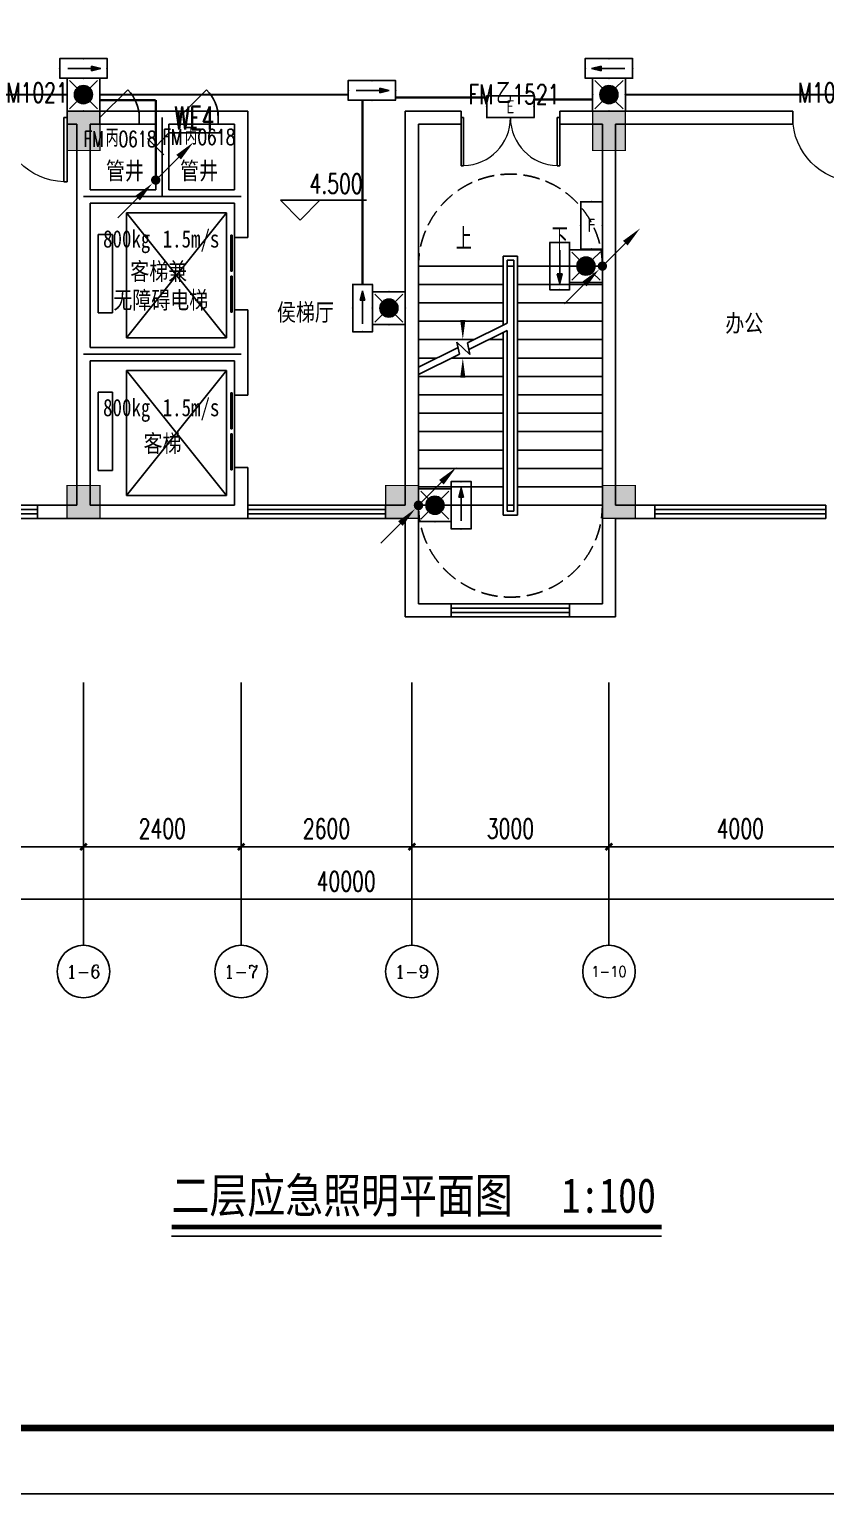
# Model space of a CAD drawing. Extents: x -6243262 to 3079315, y -2914302 to 172723.
# Drawn here: x -5765306 to -5753181, y -746029 to -723735 of the extents above; entities that cross this region are included whole.
import ezdxf
from ezdxf.enums import TextEntityAlignment as Align

# ---------------------------------------------------------------- set-up
doc = ezdxf.new("R2010")
doc.units = 0
doc.header["$LTSCALE"] = 1000
doc.linetypes.add('DASH', pattern=[0.35, 0.25, -0.1])
for name, color, linetype in [('0-柱网', 2, 'Continuous'), ('A-ANNO-IDEN', 3, 'Continuous'), ('A-DOOR', 141, 'Continuous'), ('A-FLOR-EVTR', 2, 'Continuous'), ('AXIS', 3, 'Continuous'), ('AXIS_TEXT', 7, 'Continuous'), ('DIM-应急', 3, 'Continuous'), ('DIM_ELEV', 3, 'Continuous'), ('DIM_SYMB', 3, 'Continuous'), ('DOOR_FIRE', 4, 'Continuous'), ('DOOR_FIRE_TEXT', 7, 'Continuous'), ('DOTE', 24, 'Continuous'), ('EQUIP-应急', 3, 'Continuous'), ('LWIRE', 4, 'Continuous'), ('PUB_TEXT', 7, 'Continuous'), ('PUB_TITLE', 4, 'Continuous'), ('STAIR', 2, 'Continuous'), ('WALL', 9, 'Continuous'), ('WINDOW', 4, 'Continuous'), ('WINDOW_TEXT', 7, 'Continuous'), ('WIRE-应急', 1, 'DASH')]:
    doc.layers.add(name, color=color, linetype=linetype)
doc.styles.add('-宋体', font='', dxfattribs={"width": 0.8})
doc.styles.add('_TCH_AXIS', font='COMPLEX', dxfattribs={"bigfont": 'GBCBIG'})
doc.styles.add('_TCH_DIM', font='SIMPLEX', dxfattribs={"bigfont": 'GBCBIG'})
doc.styles.add('_TCH_DIM_T3', font='SIMPLEX', dxfattribs={"width": 0.705882, "bigfont": 'GBCBIG'})
doc.styles.add('_TCH_WINDOW', font='SIMPLEX', dxfattribs={"height": 3.5, "bigfont": 'GBCBIG'})
doc.styles.add('_TEL_ATTDEF', font='gbenor', dxfattribs={"bigfont": 'gbcbig'})
doc.styles.add('_TEL_DIM', font='SIMPLEX', dxfattribs={"width": 0.8, "height": 3.5, "bigfont": 'HZTXT'})
doc.styles.add('COMPLEX', font='COMPLEX')
doc.styles.get("Standard").update_dxf_attribs({"font": 'gbenor.shx', "bigfont": 'gbcbig.shx'})
doc.styles.get('-宋体').set_extended_font_data('SimSun')
doc.dimstyles.new('_TCH_ARCH&&100', dxfattribs={"dimtxt": 297.5, "dimasz": 100, "dimexe": 250, "dimexo": 300, "dimgap": 126.25, "dimtad": 1, "dimdec": 0, "dimzin": 0, "dimdsep": 46, "dimtxsty": '_TCH_DIM_T3', "dimblk": 'ARCHTICK', "dimcen": 0.09, "dimclrt": 7, "dimazin": 2, "dimtfac": 1, "dimtdec": 0, "dimtix": 1, "dimtmove": 2, "dimatfit": 3, "dimfxl": 0, "dimtolj": 1, "dimtzin": 0, "dimarcsym": 0})

# ---------------------------------------------------------------- blocks, each defined once
blk = doc.blocks.new('1#柱网')
at = {"layer": '0-柱网'}
for points in [[(509855, 85967), (509855, 85367), (510355, 85367), (510355, 85967)], [(517855, 85967), (517855, 85367), (518355, 85367), (518355, 85967)], [(509855, 80267), (509855, 79767), (510355, 79767), (510355, 80267)], [(514705, 80267), (514705, 79767), (515205, 79767), (515205, 80267)], [(518005, 80267), (518005, 79767), (518505, 79767), (518505, 80267)]]:
    blk.add_hatch(color=0, dxfattribs=at).paths.add_polyline_path(points)
at = {"layer": '0-柱网', "color": 0, "const_width": 20}
for points in [[(509855, 85967), (509855, 85367), (510355, 85367), (510355, 85967), (509855, 85967)], [(517855, 85967), (517855, 85367), (518355, 85367), (518355, 85967), (517855, 85967)], [(509855, 80267), (509855, 79767), (510355, 79767), (510355, 80267), (509855, 80267)], [(514705, 80267), (514705, 79767), (515205, 79767), (515205, 80267), (514705, 80267)], [(518005, 80267), (518005, 79767), (518505, 79767), (518505, 80267), (518005, 80267)]]:
    blk.add_lwpolyline(points, dxfattribs=at)
blk = doc.blocks.new('_AXISO')
at = {"color": 0}
blk.add_circle((0, 0), 0.5, dxfattribs=at)
at = {"layer": 'AXIS_TEXT', "color": 0, "style": 'COMPLEX', "width": 1.041667}
blk.add_attdef('A', text='', height=0.56, dxfattribs=at).set_placement((-0.25, -0.28), (0.25, -0.28), align=Align.FIT)
blk = doc.blocks.new('$WINLIB2D$00000001')
at = {"color": 0}
for points in [[(-0.5, 0.5), (-0.5, -0.5)], [(-0.5, 0.5), (0.5, 0.5)], [(0.5, -0.5), (0.5, 0.5)], [(0.5, 0.1667), (-0.5, 0.1667)], [(0.5, -0.1667), (-0.5, -0.1667)], [(-0.5, -0.5), (0.5, -0.5)]]:
    blk.add_lwpolyline(points, dxfattribs=at)
blk = doc.blocks.new('$DorLib2D$00000001')
at = {"color": 0}
for p, q in [((0.45, 0.975), (0.5, 0.975)), ((0.45, 0), (0.45, 0.975)), ((0.5, 0), (0.5, 0.975)), ((0.5, 0), (0.45, 0))]:
    blk.add_line(p, q, dxfattribs=at)
at = {"color": 0, "lineweight": 13}
blk.add_arc((0.475, 0), 0.975, 91.4693, 180, dxfattribs=at)
blk = doc.blocks.new('$DORLIB2D$00000127')
at = {"color": 0}
for points in [[(-0.533, 0.795), (-0.533, 0.69)], [(-0.033, 0.795), (-0.533, 0.795)], [(-0.033, 0.69), (-0.533, 0.69)], [(-0.033, 0.795), (-0.033, 0.69)], [(0.533, 0.795), (0.033, 0.795)], [(0.033, 0.795), (0.033, 0.69)], [(0.533, 0.69), (0.033, 0.69)], [(0.533, 0.795), (0.533, 0.69)], [(0.5, 0.5), (-0.5, 0.5)]]:
    blk.add_lwpolyline(points, dxfattribs=at)
blk = doc.blocks.new('$DorLib2D$00000114')
at = {"color": 0}
blk.add_line((0.5, 0), (-0.207, 0.707), dxfattribs=at)
blk.add_arc((0.5, 0), 1, 135, 180, dxfattribs=at)
blk = doc.blocks.new('$DorLib2D$00000002')
at = {"color": 0}
for p, q in [((-0.5, 0), (-0.5, 0.4875)), ((-0.475, 0.4875), (-0.5, 0.4875)), ((-0.475, 0), (-0.475, 0.4875)), ((0.475, 0), (0.475, 0.4875)), ((0.475, 0.4875), (0.5, 0.4875)), ((0.5, 0), (0.5, 0.4875)), ((-0.5, 0), (-0.475, 0)), ((0.5, 0), (0.475, 0))]:
    blk.add_line(p, q, dxfattribs=at)
at = {"color": 0, "lineweight": 13}
for centre, start, end in [((-0.4875, 0), 0, 88.53072), ((0.4875, 0), 91.46928, 180)]:
    blk.add_arc(centre, 0.4875, start, end, dxfattribs=at)
blk = doc.blocks.new('_ArchTick')
at = {"color": 0, "linetype": 'ByBlock', "const_width": 0.4}
blk.add_lwpolyline([(-0.5, -0.5), (0.5, 0.5)], dxfattribs=at)
blk = doc.blocks.new('*D86')
at = {"layer": 'AXIS', "color": 0, "lineweight": -2, "transparency": 16777216}
for p, q in [((1357095, -788352), (1357095, -791602)), ((1397095, -788352), (1397095, -791602)), ((1357095, -791352), (1397095, -791352))]:
    blk.add_line(p, q, dxfattribs=at)
at = {"layer": 'Defpoints', "color": 0, "transparency": 16777216}
for p in [(1357095, -788052), (1397095, -788052), (1397095, -791352)]:
    blk.add_point(p, dxfattribs=at)
at = {"layer": 'AXIS', "color": 0, "lineweight": -2, "transparency": 16777216, "xscale": 100, "yscale": 100, "zscale": 100, "rotation": 180}
blk.add_blockref('_ArchTick', (1357095, -791352), dxfattribs=at)
at = {"layer": 'AXIS', "color": 0, "lineweight": -2, "transparency": 16777216, "xscale": 100, "yscale": 100, "zscale": 100}
blk.add_blockref('_ArchTick', (1397095, -791352), dxfattribs=at)
at = {"layer": 'AXIS', "color": 7, "transparency": 16777216, "insert": (1377095, -791077), "char_height": 297.5, "attachment_point": 5, "style": '_TCH_DIM_T3'}
blk.add_mtext('\\A1;40000', dxfattribs=at)
blk = doc.blocks.new('*D90')
at = {"layer": 'AXIS', "color": 0, "lineweight": -2, "transparency": 16777216}
for p, q in [((1381095, -788352), (1381095, -790802)), ((1385095, -788352), (1385095, -790802)), ((1381095, -790552), (1385095, -790552))]:
    blk.add_line(p, q, dxfattribs=at)
at = {"layer": 'Defpoints', "color": 0, "transparency": 16777216}
for p in [(1381095, -788052), (1385095, -788052), (1385095, -790552)]:
    blk.add_point(p, dxfattribs=at)
at = {"layer": 'AXIS', "color": 0, "lineweight": -2, "transparency": 16777216, "xscale": 100, "yscale": 100, "zscale": 100, "rotation": 180}
blk.add_blockref('_ArchTick', (1381095, -790552), dxfattribs=at)
at = {"layer": 'AXIS', "color": 0, "lineweight": -2, "transparency": 16777216, "xscale": 100, "yscale": 100, "zscale": 100}
blk.add_blockref('_ArchTick', (1385095, -790552), dxfattribs=at)
at = {"layer": 'AXIS', "color": 7, "transparency": 16777216, "insert": (1383095, -790277), "char_height": 297.5, "attachment_point": 5, "style": '_TCH_DIM_T3'}
blk.add_mtext('\\A1;4000', dxfattribs=at)
blk = doc.blocks.new('*D91')
at = {"layer": 'AXIS', "color": 0, "lineweight": -2, "transparency": 16777216}
for p, q in [((1378095, -788352), (1378095, -790802)), ((1381095, -788352), (1381095, -790802)), ((1378095, -790552), (1381095, -790552))]:
    blk.add_line(p, q, dxfattribs=at)
at = {"layer": 'Defpoints', "color": 0, "transparency": 16777216}
for p in [(1378095, -788052), (1381095, -788052), (1381095, -790552)]:
    blk.add_point(p, dxfattribs=at)
at = {"layer": 'AXIS', "color": 0, "lineweight": -2, "transparency": 16777216, "xscale": 100, "yscale": 100, "zscale": 100, "rotation": 180}
blk.add_blockref('_ArchTick', (1378095, -790552), dxfattribs=at)
at = {"layer": 'AXIS', "color": 0, "lineweight": -2, "transparency": 16777216, "xscale": 100, "yscale": 100, "zscale": 100}
blk.add_blockref('_ArchTick', (1381095, -790552), dxfattribs=at)
at = {"layer": 'AXIS', "color": 7, "transparency": 16777216, "insert": (1379595, -790277), "char_height": 297.5, "attachment_point": 5, "style": '_TCH_DIM_T3'}
blk.add_mtext('\\A1;3000', dxfattribs=at)
blk = doc.blocks.new('*D92')
at = {"layer": 'AXIS', "color": 0, "lineweight": -2, "transparency": 16777216}
for p, q in [((1375495, -788352), (1375495, -790802)), ((1378095, -788352), (1378095, -790802)), ((1375495, -790552), (1378095, -790552))]:
    blk.add_line(p, q, dxfattribs=at)
at = {"layer": 'Defpoints', "color": 0, "transparency": 16777216}
for p in [(1375495, -788052), (1378095, -788052), (1378095, -790552)]:
    blk.add_point(p, dxfattribs=at)
at = {"layer": 'AXIS', "color": 0, "lineweight": -2, "transparency": 16777216, "xscale": 100, "yscale": 100, "zscale": 100, "rotation": 180}
blk.add_blockref('_ArchTick', (1375495, -790552), dxfattribs=at)
at = {"layer": 'AXIS', "color": 0, "lineweight": -2, "transparency": 16777216, "xscale": 100, "yscale": 100, "zscale": 100}
blk.add_blockref('_ArchTick', (1378095, -790552), dxfattribs=at)
at = {"layer": 'AXIS', "color": 7, "transparency": 16777216, "insert": (1376795, -790277), "char_height": 297.5, "attachment_point": 5, "style": '_TCH_DIM_T3'}
blk.add_mtext('\\A1;2600', dxfattribs=at)
blk = doc.blocks.new('*D93')
at = {"layer": 'AXIS', "color": 0, "lineweight": -2, "transparency": 16777216}
for p, q in [((1373095, -788352), (1373095, -790802)), ((1375495, -788352), (1375495, -790802)), ((1373095, -790552), (1375495, -790552))]:
    blk.add_line(p, q, dxfattribs=at)
at = {"layer": 'Defpoints', "color": 0, "transparency": 16777216}
for p in [(1373095, -788052), (1375495, -788052), (1375495, -790552)]:
    blk.add_point(p, dxfattribs=at)
at = {"layer": 'AXIS', "color": 0, "lineweight": -2, "transparency": 16777216, "xscale": 100, "yscale": 100, "zscale": 100, "rotation": 180}
blk.add_blockref('_ArchTick', (1373095, -790552), dxfattribs=at)
at = {"layer": 'AXIS', "color": 0, "lineweight": -2, "transparency": 16777216, "xscale": 100, "yscale": 100, "zscale": 100}
blk.add_blockref('_ArchTick', (1375495, -790552), dxfattribs=at)
at = {"layer": 'AXIS', "color": 7, "transparency": 16777216, "insert": (1374295, -790277), "char_height": 297.5, "attachment_point": 5, "style": '_TCH_DIM_T3'}
blk.add_mtext('\\A1;2400', dxfattribs=at)
blk = doc.blocks.new('*D94')
at = {"layer": 'AXIS', "color": 0, "lineweight": -2, "transparency": 16777216}
for p, q in [((1365095, -788352), (1365095, -790802)), ((1373095, -788352), (1373095, -790802)), ((1365095, -790552), (1373095, -790552))]:
    blk.add_line(p, q, dxfattribs=at)
at = {"layer": 'Defpoints', "color": 0, "transparency": 16777216}
for p in [(1365095, -788052), (1373095, -788052), (1373095, -790552)]:
    blk.add_point(p, dxfattribs=at)
at = {"layer": 'AXIS', "color": 0, "lineweight": -2, "transparency": 16777216, "xscale": 100, "yscale": 100, "zscale": 100, "rotation": 180}
blk.add_blockref('_ArchTick', (1365095, -790552), dxfattribs=at)
at = {"layer": 'AXIS', "color": 0, "lineweight": -2, "transparency": 16777216, "xscale": 100, "yscale": 100, "zscale": 100}
blk.add_blockref('_ArchTick', (1373095, -790552), dxfattribs=at)
at = {"layer": 'AXIS', "color": 7, "transparency": 16777216, "insert": (1369095, -790277), "char_height": 297.5, "attachment_point": 5, "style": '_TCH_DIM_T3'}
blk.add_mtext('\\A1;8000', dxfattribs=at)
blk = doc.blocks.new('$TelecSys$00000079')
for p, q in [((0.7, 0.7), (0, 0)), ((0.104, 0.104), (0.104, 0.104)), ((-0.104, -0.104), (-0.104, -0.104))]:
    blk.add_line(p, q)
at = {"const_width": 0.142}
blk.add_lwpolyline([(-0.071, 0, 1), (0.071, 0, 1)], format="xyb", close=True, dxfattribs=at)
blk.add_solid([(0.63, 0.77), (0.77, 0.63), (1.15, 1.15)])
at = {"width": 0.8, "flags": 9}
blk.add_attdef('A', (0, 0), '', height=0.00002, dxfattribs=at)
blk = doc.blocks.new('$equip$00002604')
blk.add_hatch(color=256).paths.add_polyline_path([(0.275, 0.5, 1), (-0.274, 0.5, 1)])
for p, q in [((-0.429, 0.929), (-0.194, 0.694)), ((0.194, 0.694), (0.429, 0.929)), ((-0.429, 0.071), (-0.194, 0.306)), ((0.194, 0.306), (0.429, 0.071))]:
    blk.add_line(p, q)
at = {"const_width": 0.04}
blk.add_lwpolyline([(-0.5, 1), (-0.5, 0), (0.5, 0), (0.5, 1), (-0.5, 1), (-0.5, 0)], dxfattribs=at)
blk.add_lwpolyline([(-0.5, 1), (-0.5, 0), (0.5, 0), (0.5, 1)], close=True)
blk.add_circle((0, 0.5), 0.275)
for p in [(0, 1), (-0.5, 0.5), (0.5, 0.5), (0, 0)]:
    blk.add_point(p)
at = {"color": 7, "style": '_TEL_DIM', "flags": 1}
blk.add_attdef('A', text='', height=0.000025, dxfattribs=at).set_placement((0, 0), align=Align.MIDDLE_CENTER)
blk = doc.blocks.new('$equip$00002541')
blk.add_hatch(color=256).paths.add_polyline_path([(-0.24, 0.372), (-0.528, 0.3), (-0.24, 0.228)])
for p, q in [((-0.72, 0.6), (-0.72, 0)), ((0.72, 0.6), (-0.72, 0.6)), ((0.72, 0), (0.72, 0.6)), ((-0.72, 0), (0.72, 0)), ((-0.24, 0.372), (-0.528, 0.3)), ((-0.528, 0.3), (-0.24, 0.228)), ((-0.24, 0.372), (-0.24, 0.228))]:
    blk.add_line(p, q)
at = {"color": 7}
blk.add_line((-0.48, 0.3), (0.48, 0.3), dxfattribs=at)
at = {"const_width": 0.04}
blk.add_lwpolyline([(-0.72, 0.6), (-0.72, 0), (0.72, 0), (0.72, 0.6), (-0.72, 0.6), (-0.72, 0)], dxfattribs=at)
for p in [(0, 0.6), (-0.72, 0.3), (0, 0), (0.72, 0.3)]:
    blk.add_point(p)
at = {"color": 7, "style": '_TEL_DIM', "flags": 1}
blk.add_attdef('A', text='', height=0.00002, dxfattribs=at).set_placement((0, 0), align=Align.MIDDLE_CENTER)
blk = doc.blocks.new('$equip$00002540')
blk.add_hatch(color=256).paths.add_polyline_path([(0.24, 0.372), (0.24, 0.228), (0.528, 0.3)])
for p, q in [((-0.72, 0.6), (-0.72, 0)), ((0.72, 0.6), (-0.72, 0.6)), ((0.72, 0), (0.72, 0.6)), ((-0.72, 0), (0.72, 0)), ((0.24, 0.372), (0.24, 0.228)), ((0.528, 0.3), (0.24, 0.372)), ((0.24, 0.228), (0.528, 0.3))]:
    blk.add_line(p, q)
at = {"color": 7}
blk.add_line((-0.48, 0.3), (0.48, 0.3), dxfattribs=at)
at = {"const_width": 0.04}
blk.add_lwpolyline([(-0.72, 0.6), (-0.72, 0), (0.72, 0), (0.72, 0.6), (-0.72, 0.6), (-0.72, 0)], dxfattribs=at)
for p in [(0, 0.6), (-0.72, 0.3), (0, 0), (0.72, 0.3)]:
    blk.add_point(p)
at = {"color": 7, "style": '_TEL_DIM', "flags": 1}
blk.add_attdef('A', text='', height=0.00002, dxfattribs=at).set_placement((0, 0), align=Align.MIDDLE_CENTER)
blk = doc.blocks.new('$equip$00002534')
for p, q in [((-0.72, 0.66), (-0.72, 0)), ((0.72, 0.66), (-0.72, 0.66)), ((0.72, 0), (0.72, 0.66)), ((-0.72, 0), (0.72, 0))]:
    blk.add_line(p, q)
at = {"const_width": 0.04}
blk.add_lwpolyline([(-0.72, 0.66), (-0.72, 0), (0.72, 0), (0.72, 0.66), (-0.72, 0.66), (-0.72, 0)], dxfattribs=at)
for p in [(0, 0.66), (-0.72, 0.33), (0, 0), (0.72, 0.33)]:
    blk.add_point(p)
at = {"color": 7, "style": '_TEL_DIM'}
blk.add_attdef('$TEXT$', text='', height=0.4, dxfattribs=at).set_placement((0, 0.33), align=Align.MIDDLE_CENTER)
at = {"color": 7, "style": '_TEL_DIM', "flags": 1}
blk.add_attdef('A', text='', height=0.00002, dxfattribs=at).set_placement((0, 0), align=Align.MIDDLE_CENTER)
blk = doc.blocks.new('$equip$00003179')
for p, q in [((0.72, 0.66), (-0.72, 0.66)), ((-0.72, 0.66), (-0.72, 0)), ((0.72, 0), (0.72, 0.66)), ((-0.72, 0), (0.72, 0))]:
    blk.add_line(p, q)
at = {"const_width": 0.04}
blk.add_lwpolyline([(-0.72, 0.66), (-0.72, 0), (0.72, 0), (0.72, 0.66), (-0.72, 0.66), (-0.72, 0)], dxfattribs=at)
for p in [(0, 0.66), (-0.72, 0.33), (0, 0), (0.72, 0.33)]:
    blk.add_point(p)
at = {"color": 7, "style": '_TEL_DIM'}
blk.add_attdef('$TEXT$', text='', height=0.4, dxfattribs=at).set_placement((0, 0.33), align=Align.MIDDLE_CENTER)
at = {"color": 7, "style": '_TEL_DIM', "flags": 1}
for tag in ['A', 'REMARK']:
    blk.add_attdef(tag, text='', height=0.00002, dxfattribs=at).set_placement((0, 0), align=Align.MIDDLE_CENTER)
blk = doc.blocks.new('$TelecSys$00000081')
for p, q in [((0.104, 0.104), (0.104, 0.104)), ((-0.104, -0.104), (-0.104, -0.104)), ((-1.15, -1.15), (-0.55, -0.55))]:
    blk.add_line(p, q)
at = {"const_width": 0.142}
blk.add_lwpolyline([(0.071, 0, 1), (-0.071, 0, 1)], format="xyb", close=True, dxfattribs=at)
blk.add_solid([(-0.62, -0.48), (-0.48, -0.62), (-0.1, -0.1)])
at = {"width": 0.8, "flags": 9}
blk.add_attdef('A', (0, 0), '', height=0.00002, rotation=180, dxfattribs=at)
blk = doc.blocks.new('22')
at = {"color": 8, "linetype": 'DASH'}
for centre, start, end in [((1379595.1, -781712.2), 359.99993, 180.00007), ((1379595.1, -785352.2), 179.99993, 0.00007)]:
    blk.add_arc(centre, 1400, start, end, dxfattribs=at)
at = {"layer": 'A-FLOR-EVTR', "color": 8, "ltscale": 0.5}
for p, q in [((1375270.1, -780902.2), (1373750.1, -780902.2)), ((1373750.1, -780902.2), (1373750.1, -782802.2)), ((1373750.1, -782802.2), (1375270.1, -780902.2)), ((1375270.1, -782802.2), (1373750.1, -780902.2)), ((1375270.1, -782802.2), (1375270.1, -780902.2)), ((1373535.1, -781232.2), (1373320.1, -781232.2)), ((1373320.1, -781232.2), (1373320.1, -782422.2)), ((1373535.1, -782422.2), (1373535.1, -781232.2)), ((1373320.1, -782422.2), (1373535.1, -782422.2)), ((1373750.1, -782802.2), (1375270.1, -782802.2)), ((1375270.1, -783302.2), (1373750.1, -783302.2)), ((1373750.1, -783302.2), (1373750.1, -785202.2)), ((1373750.1, -785202.2), (1375270.1, -783302.2)), ((1375270.1, -785202.2), (1373750.1, -783302.2)), ((1375270.1, -785202.2), (1375270.1, -783302.2)), ((1373535.1, -783632.2), (1373320.1, -783632.2)), ((1373320.1, -783632.2), (1373320.1, -784822.2)), ((1373535.1, -784822.2), (1373535.1, -783632.2)), ((1373320.1, -784822.2), (1373535.1, -784822.2)), ((1373750.1, -785202.2), (1375270.1, -785202.2))]:
    blk.add_line(p, q, dxfattribs=at)
at = {"layer": 'AXIS', "color": 8}
for p, q in [((1373095.1, -788052.2), (1373095.1, -792052.2)), ((1375495.1, -788052.2), (1375495.1, -792052.2)), ((1378095.1, -788052.2), (1378095.1, -792052.2)), ((1381095.1, -788052.2), (1381095.1, -792052.2))]:
    blk.add_line(p, q, dxfattribs=at)
at = {"layer": 'DIM_ELEV', "color": 8}
for p, q in [((1376396, -781010.6), (1376096, -780710.6)), ((1376096, -780710.6), (1377405.9, -780710.6)), ((1376396, -781010.6), (1376696, -780710.6))]:
    blk.add_line(p, q, dxfattribs=at)
at = {"layer": 'DIM_SYMB', "color": 8}
for points in [[(1378870.1, -781572.2, 0, 0, 0), (1378870.1, -782832.2, 0, 80, 0), (1378870.1, -782532.2, 0, 0, 0)], [(1380320.1, -781572.2, 0, 0, 0), (1380320.1, -786102.2, 0, 0, 0), (1378870.1, -786102.2, 0, 0, 0), (1378870.1, -783112.2, 0, 80, 0), (1378870.1, -783412.2, 0, 0, 0)]]:
    blk.add_lwpolyline(points, format="xyseb", dxfattribs=at)
at = {"layer": 'DOTE', "color": 8}
for p, q in [((1374295.1, -780652.2), (1374295.1, -779452.2)), ((1375495.1, -780652.2), (1373095.1, -780652.2)), ((1375495.1, -783052.2), (1373095.1, -783052.2))]:
    blk.add_line(p, q, dxfattribs=at)
at = {"layer": 'STAIR', "color": 8}
for p, q in [((1379705.1, -781562.2), (1379485.1, -781562.2)), ((1379485.1, -781562.2), (1379485.1, -782610.2)), ((1379645.1, -781622.2), (1379545.1, -781622.2)), ((1379545.1, -781622.2), (1379545.1, -782580.3)), ((1379645.1, -785442.2), (1379645.1, -781622.2)), ((1379705.1, -785502.2), (1379705.1, -781562.2)), ((1378195.1, -781712.2), (1378195.1, -783252.4)), ((1379485.1, -781712.2), (1378195.1, -781712.2)), ((1379545.1, -781712.2), (1379545.1, -782580.3)), ((1379545.1, -781712.2), (1379645.1, -781712.2)), ((1379645.1, -785352.2), (1379645.1, -781712.2)), ((1379705.1, -781712.2), (1380995.1, -781712.2)), ((1380995.1, -785352.2), (1380995.1, -781712.2)), ((1379485.1, -781992.2), (1378195.1, -781992.2)), ((1379705.1, -781992.2), (1380995.1, -781992.2)), ((1379485.1, -782272.2), (1378195.1, -782272.2)), ((1379705.1, -782272.2), (1380995.1, -782272.2)), ((1379485.1, -782552.2), (1378195.1, -782552.2)), ((1379545.1, -782580.3), (1378940.3, -782881.4)), ((1379545.1, -782692), (1378960.8, -782982.9)), ((1379485.1, -782721.9), (1379485.1, -785502.2)), ((1379545.1, -782692), (1379545.1, -785352.2)), ((1379545.1, -782692), (1379545.1, -785442.2)), ((1379705.1, -782552.2), (1380995.1, -782552.2)), ((1379039.2, -782832.2), (1378195.1, -782832.2)), ((1378797.3, -782952.6), (1378195.1, -783252.4)), ((1378975.7, -783056.3), (1378780.7, -782871)), ((1378780.7, -782871), (1378817.9, -783054.1)), ((1378940.3, -782881.4), (1378975.7, -783056.3)), ((1379485.1, -782832.2), (1379263.5, -782832.2)), ((1379705.1, -782832.2), (1380995.1, -782832.2)), ((1378817.9, -783054.1), (1378195.1, -783364.1)), ((1378476.7, -783112.2), (1378195.1, -783112.2)), ((1379485.1, -783112.2), (1378701.1, -783112.2)), ((1379705.1, -783112.2), (1380995.1, -783112.2)), ((1378195.1, -783364.1), (1378195.1, -785352.2)), ((1379485.1, -783392.2), (1378195.1, -783392.2)), ((1379705.1, -783392.2), (1380995.1, -783392.2)), ((1379485.1, -783672.2), (1378195.1, -783672.2)), ((1379705.1, -783672.2), (1380995.1, -783672.2)), ((1379485.1, -783952.2), (1378195.1, -783952.2)), ((1379705.1, -783952.2), (1380995.1, -783952.2)), ((1379485.1, -784232.2), (1378195.1, -784232.2)), ((1379705.1, -784232.2), (1380995.1, -784232.2)), ((1379485.1, -784512.2), (1378195.1, -784512.2)), ((1379705.1, -784512.2), (1380995.1, -784512.2)), ((1379485.1, -784792.2), (1378195.1, -784792.2)), ((1379705.1, -784792.2), (1380995.1, -784792.2)), ((1379485.1, -785072.2), (1378195.1, -785072.2)), ((1379705.1, -785072.2), (1380995.1, -785072.2)), ((1379485.1, -785352.2), (1378195.1, -785352.2)), ((1378195.1, -785352.2), (1378195.1, -786852.2)), ((1379485.1, -785352.2), (1378195.1, -785352.2)), ((1379645.1, -785352.2), (1379545.1, -785352.2)), ((1379705.1, -785352.2), (1380995.1, -785352.2)), ((1380995.1, -785352.2), (1379705.1, -785352.2)), ((1380995.1, -786852.2), (1380995.1, -785352.2)), ((1379485.1, -785502.2), (1379705.1, -785502.2)), ((1379545.1, -785442.2), (1379645.1, -785442.2)), ((1378195.1, -786852.2), (1380995.1, -786852.2))]:
    blk.add_line(p, q, dxfattribs=at)
at = {"layer": 'WALL', "color": 8}
for p, q in [((1373095.1, -779352.2), (1372845.1, -779352.2)), ((1372845.1, -779352.2), (1372845.1, -779552.2)), ((1373345.1, -779352.2), (1373095.1, -779352.2)), ((1373345.1, -779552.2), (1373345.1, -779352.2)), ((1374295.1, -779352.2), (1373945.1, -779352.2)), ((1373945.1, -779352.2), (1373945.1, -779552.2)), ((1374545.1, -779352.2), (1374295.1, -779352.2)), ((1374545.1, -779552.2), (1374545.1, -779352.2)), ((1375595.1, -779352.2), (1375145.1, -779352.2)), ((1375145.1, -779352.2), (1375145.1, -779552.2)), ((1375595.1, -780652.2), (1375595.1, -779352.2)), ((1378845.1, -779352.2), (1377995.1, -779352.2)), ((1377995.1, -785352.2), (1377995.1, -779352.2)), ((1378845.1, -779552.2), (1378845.1, -779352.2)), ((1381095.1, -779352.2), (1380345.1, -779352.2)), ((1380345.1, -779352.2), (1380345.1, -779552.2)), ((1383895.1, -779352.2), (1381095.1, -779352.2)), ((1383895.1, -779552.2), (1383895.1, -779352.2)), ((1372845.1, -779552.2), (1372995.1, -779552.2)), ((1372995.1, -780652.2), (1372995.1, -779552.2)), ((1373195.1, -780552.2), (1373195.1, -779552.2)), ((1373195.1, -779552.2), (1373345.1, -779552.2)), ((1373945.1, -779552.2), (1374195.1, -779552.2)), ((1374195.1, -780552.2), (1374195.1, -779552.2)), ((1374395.1, -779552.2), (1374545.1, -779552.2)), ((1374395.1, -780552.2), (1374395.1, -779552.2)), ((1375145.1, -779552.2), (1375395.1, -779552.2)), ((1375395.1, -780552.2), (1375395.1, -779552.2)), ((1378195.1, -779552.2), (1378845.1, -779552.2)), ((1378195.1, -785452.2), (1378195.1, -779552.2)), ((1380345.1, -779552.2), (1380995.1, -779552.2)), ((1380995.1, -785452.2), (1380995.1, -779552.2)), ((1381195.1, -779552.2), (1383895.1, -779552.2)), ((1381195.1, -785352.2), (1381195.1, -779552.2)), ((1372995.1, -783052.2), (1372995.1, -780652.2)), ((1374195.1, -780552.2), (1373195.1, -780552.2)), ((1375395.1, -780552.2), (1374395.1, -780552.2)), ((1375595.1, -781277.2), (1375595.1, -780652.2)), ((1373195.1, -782952.2), (1373195.1, -780752.2)), ((1374295.1, -780752.2), (1373195.1, -780752.2)), ((1375395.1, -780752.2), (1374295.1, -780752.2)), ((1375395.1, -780752.2), (1375395.1, -781277.2)), ((1375395.1, -781277.2), (1375595.1, -781277.2)), ((1375595.1, -782377.2), (1375395.1, -782377.2)), ((1375395.1, -782377.2), (1375395.1, -782952.2)), ((1375595.1, -783052.2), (1375595.1, -782377.2)), ((1375395.1, -782952.2), (1373195.1, -782952.2)), ((1372995.1, -785352.2), (1372995.1, -783052.2)), ((1373195.1, -785352.2), (1373195.1, -783152.2)), ((1375395.1, -783152.2), (1373195.1, -783152.2)), ((1375395.1, -783152.2), (1375395.1, -783677.2)), ((1375595.1, -783677.2), (1375595.1, -783052.2)), ((1375395.1, -783677.2), (1375595.1, -783677.2)), ((1375595.1, -784777.2), (1375395.1, -784777.2)), ((1375395.1, -784777.2), (1375395.1, -785352.2)), ((1375595.1, -785352.2), (1375595.1, -784777.2)), ((1372995.1, -785352.2), (1372395.1, -785352.2)), ((1372395.1, -785352.2), (1372395.1, -785552.2)), ((1375395.1, -785352.2), (1373195.1, -785352.2)), ((1375595.1, -785552.2), (1375595.1, -785352.2)), ((1377995.1, -785352.2), (1377695.1, -785352.2)), ((1377695.1, -785352.2), (1377695.1, -785552.2)), ((1381795.1, -785352.2), (1381195.1, -785352.2)), ((1381795.1, -785552.2), (1381795.1, -785352.2)), ((1372395.1, -785552.2), (1373095.1, -785552.2)), ((1375495.1, -785552.2), (1373095.1, -785552.2)), ((1375495.1, -785552.2), (1375595.1, -785552.2)), ((1377695.1, -785552.2), (1377995.1, -785552.2)), ((1377995.1, -787052.2), (1377995.1, -785552.2)), ((1378195.1, -786852.2), (1378195.1, -785452.2)), ((1380995.1, -786852.2), (1380995.1, -785452.2)), ((1381195.1, -785552.2), (1381795.1, -785552.2)), ((1381195.1, -787052.2), (1381195.1, -785552.2)), ((1378695.1, -786852.2), (1378195.1, -786852.2)), ((1378695.1, -787052.2), (1378695.1, -786852.2)), ((1380995.1, -786852.2), (1380495.1, -786852.2)), ((1380495.1, -786852.2), (1380495.1, -787052.2)), ((1377995.1, -787052.2), (1378695.1, -787052.2)), ((1380495.1, -787052.2), (1381195.1, -787052.2))]:
    blk.add_line(p, q, dxfattribs=at)
at = {"layer": 'WINDOW', "color": 8}
for p, q in [((1373945.1, -779352.2), (1373345.1, -779352.2)), ((1375145.1, -779352.2), (1374545.1, -779352.2)), ((1373945.1, -779552.2), (1373345.1, -779552.2)), ((1375145.1, -779552.2), (1374545.1, -779552.2))]:
    blk.add_line(p, q, dxfattribs=at)
at = {"layer": '0-柱网', "color": 8}
blk.add_blockref('1#柱网', (862990.1, -865319.4), dxfattribs=at)
at = {"layer": 'A-DOOR', "color": 8, "xscale": 1100, "yscale": 200, "zscale": 200, "rotation": 90}
for p in [(1375495.1, -781827.2), (1375495.1, -784227.2)]:
    blk.add_blockref('$DORLIB2D$00000127', p, dxfattribs=at)
at = {"layer": 'AXIS', "color": 8}
ref = blk.add_blockref('_AXISO', (1373095.1, -792452.2), dxfattribs=dict(at, xscale=800, yscale=800, zscale=800))
ref.add_attrib('A', '1-6', dxfattribs={"layer": 'AXIS_TEXT', "height": 199.75, "style": '_TCH_AXIS'}).set_placement((1372833.5, -792552.1), (1373356.7, -792552.1), align=Align.FIT)
ref = blk.add_blockref('_AXISO', (1375495.1, -792452.2), dxfattribs=dict(at, xscale=800, yscale=800, zscale=800))
ref.add_attrib('A', '1-7', dxfattribs={"layer": 'AXIS_TEXT', "height": 199.75, "style": '_TCH_AXIS'}).set_placement((1375233.5, -792552.1), (1375756.7, -792552.1), align=Align.FIT)
ref = blk.add_blockref('_AXISO', (1378095.1, -792452.2), dxfattribs=dict(at, xscale=800, yscale=800, zscale=800))
ref.add_attrib('A', '1-9', dxfattribs={"layer": 'AXIS_TEXT', "height": 199.75, "style": '_TCH_AXIS'}).set_placement((1377833.5, -792552.1), (1378356.7, -792552.1), align=Align.FIT)
ref = blk.add_blockref('_AXISO', (1381095.1, -792452.2), dxfattribs=dict(at, xscale=800, yscale=800, zscale=800))
ref.add_attrib('A', '1-10', dxfattribs={"layer": 'AXIS_TEXT', "height": 160.91, "style": '_TCH_AXIS'}).set_placement((1380826.9, -792532.6), (1381363.3, -792532.6), align=Align.FIT)
at = {"layer": 'DOOR_FIRE', "color": 8, "xscale": 1500, "yscale": 1500, "zscale": 200, "rotation": 180}
blk.add_blockref('$DorLib2D$00000002', (1379595.1, -779452.2), dxfattribs=at)
at = {"layer": 'WINDOW', "color": 8}
ref = blk.add_blockref('$DorLib2D$00000001', (1372345.1, -779452.2), dxfattribs=dict(at, xscale=-1000, yscale=1000, zscale=-1000, rotation=180))
ref.add_attrib('A', 'M1021', (1371920.1, -779221), dxfattribs={"layer": 'WINDOW_TEXT', "color": 8, "height": 297.5, "style": '_TCH_WINDOW', "width": 0.705882})
ref = blk.add_blockref('$DorLib2D$00000001', (1384395.1, -779452.2), dxfattribs=dict(at, xscale=-1000, yscale=1000, zscale=-1000, rotation=180))
ref.add_attrib('A', 'M1021', (1383970.1, -779221), dxfattribs={"layer": 'WINDOW_TEXT', "color": 8, "height": 297.5, "style": '_TCH_WINDOW', "width": 0.705882})
at = {"layer": 'WINDOW', "color": 8, "rotation": 180}
for name, p, xscale, yscale, zscale in [('$DorLib2D$00000114', (1373645.1, -779452.2), 600, -600, 600), ('$DorLib2D$00000114', (1374845.1, -779452.2), 600, -600, 600), ('$WINLIB2D$00000001', (1371095.1, -785452.2), -2600, -200, -2600), ('$WINLIB2D$00000001', (1376645.1, -785452.2), -2100.000000005137, 200, -2100.000000005137), ('$WINLIB2D$00000001', (1383095.1, -785452.2), -2600, -200, -2600), ('$WINLIB2D$00000001', (1379595.1, -786952.2), -1800, 200, -1800)]:
    blk.add_blockref(name, p, dxfattribs=dict(at, xscale=xscale, yscale=yscale, zscale=zscale))
at = {"layer": 'DIM_ELEV', "color": 7, "style": '_TCH_DIM', "width": 0.705882}
blk.add_text('4.500', height=297.5, dxfattribs=at).set_placement((1376535.9, -780605.6))
at = {"layer": 'DIM_SYMB', "color": 7, "style": '_TCH_DIM'}
for s, p in [('上', (1378765.9, -781467.2)), ('下', (1380225.2, -781467.2))]:
    blk.add_text(s, height=337.6, dxfattribs=at).set_placement(p)
at = {"layer": 'DOOR_FIRE_TEXT', "color": 8, "style": '_TCH_WINDOW', "width": 0.705882}
for s, p in [('FM', (1378957.3, -779247.3)), ('1521', (1379623, -779247.3))]:
    blk.add_text(s, height=297.5, dxfattribs=at).set_placement(p)
at = {"layer": 'DOOR_FIRE_TEXT', "color": 8, "style": '_TCH_WINDOW'}
blk.add_text('乙', height=337.6, dxfattribs=at).set_placement((1379377.3, -779247.3))
at = {"layer": 'PUB_TEXT', "color": 8, "style": '-宋体', "width": 0.8}
for s, p in [('管井', (1373436.9, -780393.2)), ('管井', (1374566, -780393.2)), ('800kg', (1373393.5, -781429.9)), ('1.5m/s', (1374300.9, -781429.9)), ('客梯兼', (1373808.2, -781923.8)), ('无障碍电梯', (1373550.9, -782361.1)), ('侯梯厅', (1376040.6, -782546.7)), ('办公', (1382867.3, -782713.5)), ('800kg', (1373393.5, -783997.9)), ('1.5m/s', (1374300.9, -783997.9)), ('客梯', (1374010.3, -784544.1))]:
    blk.add_text(s, height=264.35, dxfattribs=at).set_placement(p)
at = {"layer": 'WINDOW_TEXT', "color": 8, "style": '_TCH_WINDOW'}
for p in [(1373434.8, -779895.7), (1374634.8, -779866)]:
    blk.add_text('丙', height=270.1, dxfattribs=at).set_placement(p)
at = {"layer": 'WINDOW_TEXT', "color": 8, "style": '_TCH_WINDOW', "width": 0.705882}
for s, p in [('FM', (1373098.8, -779895.7)), ('0618', (1373631.4, -779895.7)), ('FM', (1374298.8, -779866)), ('0618', (1374831.4, -779866))]:
    blk.add_text(s, height=238, dxfattribs=at).set_placement(p)
at = {"layer": 'AXIS', "color": 8}
for p1, p2, distance, picture, middle in [((1357095.1, -788052.2), (1397095.1, -788052.2), -3300, '*D86', (1377095.1, -791077.2)), ((1365095.1, -788052.2), (1373095.1, -788052.2), -2500, '*D94', (1369095.1, -790277.2)), ((1373095.1, -788052.2), (1375495.1, -788052.2), -2500, '*D93', (1374295.1, -790277.2)), ((1375495.1, -788052.2), (1378095.1, -788052.2), -2500, '*D92', (1376795.1, -790277.2)), ((1378095.1, -788052.2), (1381095.1, -788052.2), -2500, '*D91', (1379595.1, -790277.2)), ((1381095.1, -788052.2), (1385095.1, -788052.2), -2500, '*D90', (1383095.1, -790277.2))]:
    dim = blk.add_aligned_dim(p1=p1, p2=p2, distance=distance, dimstyle='_TCH_ARCH&&100', dxfattribs=at)
    dim.commit()
    dim.dimension.update_dxf_attribs({"geometry": picture, "text_midpoint": middle})

msp = doc.modelspace()

# ---------------------------------------------------------------- linework, layer by layer
at = {"layer": 'A-ANNO-IDEN', "const_width": 70}
msp.add_lwpolyline([(-5763139.5, -741969.9), (-5755680.8, -741969.9)], dxfattribs=at)
at = {"layer": 'A-ANNO-IDEN'}
msp.add_lwpolyline([(-5763139.5, -742109.9), (-5755680.8, -742109.9)], dxfattribs=at)
at = {"layer": 'DIM-应急'}
msp.add_line((-5763257.5, -725645.1), (-5763505, -725397.6), dxfattribs=at)
for points in [[(-5763381.3, -725521.3), (-5763181.3, -725310.4)], [(-5763181.3, -725310.4), (-5762387.6, -725310.4)]]:
    msp.add_lwpolyline(points, dxfattribs=at)
at = {"layer": 'PUB_TITLE'}
msp.add_lwpolyline([(-5788013.8, -746029.4), (-5728613.8, -746029.4), (-5728613.8, -704029.4), (-5788013.8, -704029.4)], close=True, dxfattribs=at)
at = {"layer": 'PUB_TITLE', "const_width": 100}
msp.add_lwpolyline([(-5786513.8, -745029.4), (-5729613.8, -745029.4), (-5729613.8, -705029.4), (-5786513.8, -705029.4)], close=True, dxfattribs=at)
at = {"layer": 'WIRE-应急', "linetype": 'DASH', "const_width": 35}
for points in [[(-5772231.3, -724730.5), (-5764731.3, -724730.5)], [(-5764231.3, -724730.5), (-5760450.9, -724730.5)], [(-5759730.9, -724774), (-5758341.3, -724774)], [(-5756231.3, -724730.5), (-5748731.3, -724730.5)], [(-5764231.3, -724812.2), (-5763381.3, -724812.2)], [(-5763381.3, -726030.5), (-5763381.3, -724812.2)], [(-5760231.3, -727620.5), (-5760231.3, -724815.3)], [(-5757621.3, -724806.1), (-5756731.3, -724806.1)]]:
    msp.add_lwpolyline(points, dxfattribs=at)

# ---------------------------------------------------------------- block references
msp.add_blockref('22', (-7137576.4, 54371.7))
at = {"layer": 'EQUIP-应急', "xscale": 500, "yscale": 500, "zscale": 500}
for name, p in [('$equip$00002540', (-5764481.3, -724480.5)), ('$equip$00002541', (-5756481.3, -724480.5)), ('$equip$00002604', (-5764481.3, -724980.5)), ('$equip$00002540', (-5760090.9, -724815.3)), ('$equip$00002604', (-5756481.3, -724980.5))]:
    msp.add_blockref(name, p, dxfattribs=at)
at = {"layer": 'EQUIP-应急'}
ref = msp.add_blockref('$equip$00002534', (-5757981.3, -725080.5), dxfattribs=dict(at, xscale=500, yscale=500, zscale=500))
ref.add_attrib('$TEXT$', 'E', dxfattribs={"layer": '0', "color": 7, "height": 200, "style": '_TEL_ATTDEF'}).set_placement((-5757981.3, -724915.5), align=Align.MIDDLE_CENTER)
ref = msp.add_blockref('$equip$00003179', (-5756581.3, -726721.1), dxfattribs=dict(at, xscale=500, yscale=500, zscale=500, rotation=90))
ref.add_attrib('$TEXT$', 'F', dxfattribs={"layer": '0', "color": 7, "height": 200, "style": '_TEL_ATTDEF'}).set_placement((-5756746.3, -726721.1), align=Align.MIDDLE_CENTER)
at = {"layer": 'EQUIP-应急', "xscale": 500, "yscale": 500, "zscale": 500}
for name, p, rotation in [('$equip$00002541', (-5757081.3, -727340.5), 90), ('$equip$00002604', (-5756581.3, -727340.5), 90), ('$equip$00002540', (-5760081.3, -727980.5), 90), ('$equip$00002604', (-5759581.3, -727980.5), 90), ('$equip$00002604', (-5759381.3, -730980.5), 270), ('$equip$00002541', (-5758881.3, -730980.5), 270)]:
    msp.add_blockref(name, p, dxfattribs=dict(at, rotation=rotation))
at = {"layer": 'LWIRE', "xscale": 500, "yscale": 500, "zscale": 500}
for name, p in [('$TelecSys$00000079', (-5763381.3, -726030.5)), ('$TelecSys$00000081', (-5763381.3, -726030.5)), ('$TelecSys$00000079', (-5756581.3, -727340.5)), ('$TelecSys$00000081', (-5756581.3, -727340.5)), ('$TelecSys$00000079', (-5759381.3, -730980.5)), ('$TelecSys$00000081', (-5759381.3, -730986))]:
    msp.add_blockref(name, p, dxfattribs=at)

# ---------------------------------------------------------------- texts
at = {"layer": 'A-ANNO-IDEN', "color": 7, "style": '-宋体', "width": 0.8}
for s, p in [('二层应急照明平面图', (-5763139.5, -741753.1)), ('1:100', (-5757204.6, -741753.1))]:
    msp.add_text(s, height=528.69, dxfattribs=at).set_placement(p)
at = {"layer": 'DIM-应急', "color": 7, "style": '_TEL_DIM', "width": 0.64}
msp.add_text('WE4', height=350, dxfattribs=at).set_placement((-5763093.8, -725260.4))

doc.saveas('drawing.dxf')
